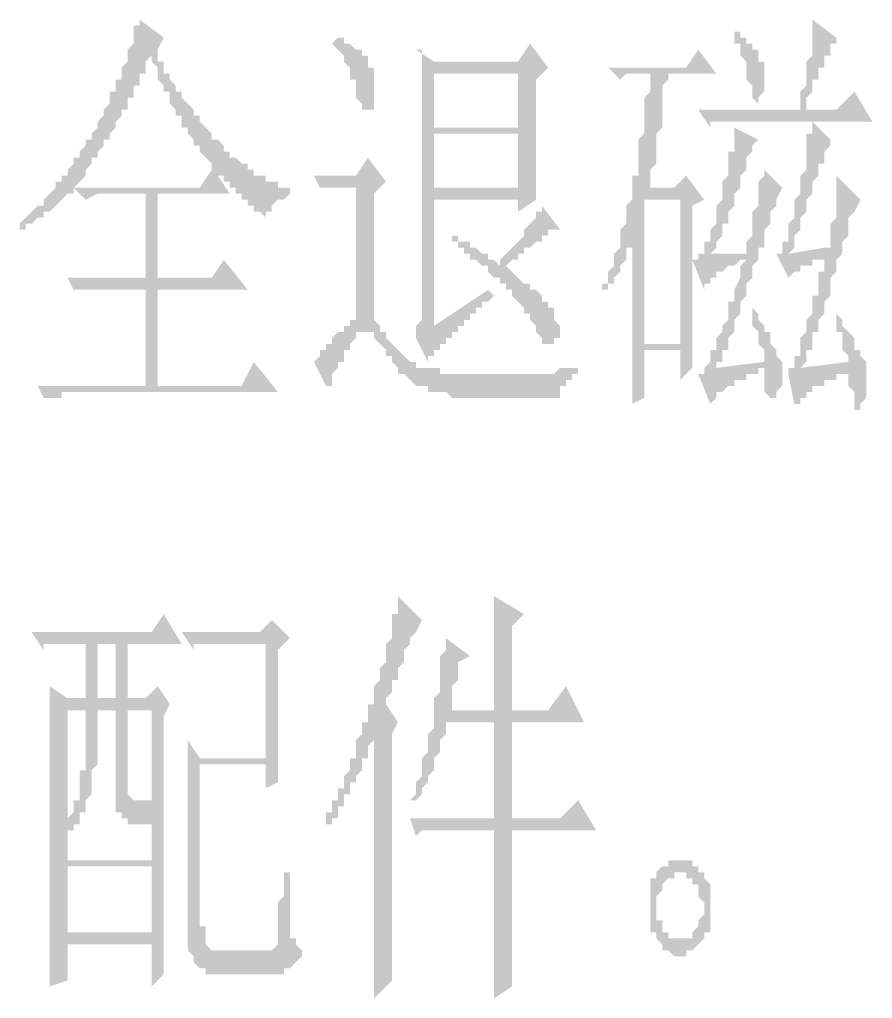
# Model space of a CAD drawing. Header units: millimetres. Extents: x 0 to 275, y 0 to 194.
# Drawn here: x 224.54 to 233.55, y 94.85 to 105.2 of the extents above; entities that cross this region are included whole.
import ezdxf

# ---------------------------------------------------------------- set-up
doc = ezdxf.new("R2010")
doc.units = ezdxf.units.MM

msp = doc.modelspace()

# ---------------------------------------------------------------- hatches: boundary and pattern name
h = msp.add_hatch(color=0)
h.paths.add_polyline_path([(225.933, 104.817333), (225.933, 104.753833), (225.9965, 104.690333), (225.9965, 104.626833), (225.9965, 104.563333), (226.06, 104.499833), (226.06, 104.436333), (226.1235, 104.436333), (226.1235, 104.372833), (226.1235, 104.309333), (226.187, 104.245833), (226.187, 104.182333), (226.2505, 104.182333), (226.2505, 104.118833), (226.2505, 104.055333), (226.314, 104.055333), (226.314, 103.991833), (226.3775, 103.928333), (226.3775, 103.864833), (226.441, 103.864833), (226.441, 103.801333), (226.5045, 103.737833), (226.568, 103.674333), (226.568, 103.610833), (226.441, 103.420333), (225.1075, 103.420333), (225.171, 103.483833), (225.2345, 103.547333), (225.2345, 103.610833), (225.298, 103.674333), (225.298, 103.737833), (225.3615, 103.737833), (225.3615, 103.801333), (225.425, 103.864833), (225.425, 103.928333), (225.4885, 103.928333), (225.4885, 103.991833), (225.552, 104.055333), (225.552, 104.118833), (225.6155, 104.182333), (225.6155, 104.245833), (225.679, 104.245833), (225.679, 104.309333), (225.679, 104.372833), (225.7425, 104.372833), (225.7425, 104.436333), (225.7425, 104.499833), (225.806, 104.499833), (225.806, 104.563333), (225.806, 104.626833), (225.8695, 104.626833), (225.8695, 104.690333), (225.8695, 104.753833)])
h.paths.add_polyline_path([(225.806, 105.198333), (225.806, 105.134833), (225.7425, 105.134833), (225.7425, 105.071333), (225.7425, 105.007833), (225.7425, 104.944333), (225.679, 104.880833), (225.679, 104.817333), (225.679, 104.753833), (225.6155, 104.690333), (225.6155, 104.626833), (225.6155, 104.563333), (225.552, 104.563333), (225.552, 104.499833), (225.552, 104.436333), (225.4885, 104.436333), (225.4885, 104.372833), (225.4885, 104.309333), (225.425, 104.245833), (225.425, 104.182333), (225.3615, 104.118833), (225.3615, 104.055333), (225.298, 103.991833), (225.298, 103.928333), (225.2345, 103.928333), (225.2345, 103.864833), (225.171, 103.801333), (225.171, 103.737833), (225.1075, 103.737833), (225.1075, 103.674333), (225.044, 103.610833), (225.044, 103.547333), (224.9805, 103.547333), (224.9805, 103.483833), (224.917, 103.483833), (224.917, 103.420333), (224.8535, 103.356833), (224.79, 103.293333), (224.79, 103.229833), (224.7265, 103.229833), (224.663, 103.166333), (224.5995, 103.102833), (224.536, 103.039333), (224.536, 102.975833), (224.5995, 102.975833), (224.5995, 103.039333), (224.663, 103.039333), (224.7265, 103.102833), (224.79, 103.102833), (224.79, 103.166333), (224.8535, 103.166333), (224.917, 103.229833), (224.9805, 103.293333), (225.044, 103.356833), (225.1075, 103.356833), (225.1075, 103.420333), (225.2345, 103.293333), (225.3615, 103.356833), (225.8695, 103.356833), (225.8695, 102.467833), (225.044, 102.467833), (225.1075, 102.340833), (225.171, 102.340833), (225.2345, 102.340833), (225.298, 102.340833), (225.3615, 102.340833), (225.8695, 102.340833), (225.8695, 101.324833), (224.7265, 101.324833), (224.79, 101.197833), (224.8535, 101.197833), (224.917, 101.197833), (224.9805, 101.197833), (224.9805, 101.261333), (225.044, 101.261333), (227.2665, 101.261333), (227.0125, 101.578833), (226.8855, 101.324833), (225.9965, 101.324833), (225.9965, 102.340833), (226.949, 102.340833), (226.695, 102.658333), (226.568, 102.467833), (225.9965, 102.467833), (225.9965, 103.356833), (226.7585, 103.356833), (226.6315, 103.547333), (226.695, 103.547333), (226.695, 103.483833), (226.7585, 103.483833), (226.7585, 103.420333), (226.822, 103.420333), (226.822, 103.356833), (226.8855, 103.356833), (226.8855, 103.293333), (226.949, 103.293333), (226.949, 103.229833), (227.0125, 103.229833), (227.0125, 103.166333), (227.076, 103.166333), (227.1395, 103.102833), (227.1395, 103.166333), (227.203, 103.166333), (227.203, 103.229833), (227.2665, 103.293333), (227.33, 103.293333), (227.3935, 103.356833), (227.3935, 103.420333), (227.33, 103.420333), (227.2665, 103.420333), (227.2665, 103.483833), (227.203, 103.483833), (227.1395, 103.483833), (227.1395, 103.547333), (227.076, 103.547333), (227.0125, 103.547333), (227.0125, 103.610833), (226.949, 103.610833), (226.949, 103.674333), (226.8855, 103.674333), (226.822, 103.737833), (226.7585, 103.737833), (226.7585, 103.801333), (226.695, 103.801333), (226.695, 103.864833), (226.6315, 103.928333), (226.568, 103.928333), (226.568, 103.991833), (226.5045, 104.055333), (226.441, 104.118833), (226.441, 104.182333), (226.3775, 104.182333), (226.3775, 104.245833), (226.314, 104.309333), (226.2505, 104.372833), (226.2505, 104.436333), (226.187, 104.436333), (226.187, 104.499833), (226.1235, 104.563333), (226.1235, 104.626833), (226.06, 104.626833), (226.06, 104.690333), (226.06, 104.753833), (225.9965, 104.753833), (225.9965, 104.817333), (225.9965, 104.880833), (226.06, 105.007833)])
h = msp.add_hatch(color=0)
h.paths.add_polyline_path([(231.7115, 104.245833), (231.8385, 104.055333), (231.8385, 104.118833), (231.902, 104.118833), (231.9655, 104.118833), (232.029, 104.118833), (232.0925, 104.118833), (233.553, 104.118833), (233.3625, 104.436333), (233.172, 104.245833), (232.8545, 104.245833), (232.8545, 104.309333), (232.8545, 104.372833), (232.918, 104.436333), (232.918, 104.499833), (232.918, 104.563333), (232.9815, 104.563333), (232.9815, 104.626833), (232.9815, 104.690333), (233.045, 104.690333), (233.045, 104.753833), (233.045, 104.817333), (233.1085, 104.817333), (233.1085, 104.880833), (233.1085, 104.944333), (233.172, 104.944333), (233.172, 105.007833), (232.918, 105.198333), (232.918, 105.134833), (232.918, 105.071333), (232.918, 105.007833), (232.918, 104.944333), (232.918, 104.880833), (232.918, 104.817333), (232.8545, 104.753833), (232.8545, 104.690333), (232.8545, 104.626833), (232.8545, 104.563333), (232.8545, 104.499833), (232.791, 104.436333), (232.791, 104.372833), (232.791, 104.309333), (232.791, 104.245833)])
h.paths.add_polyline_path([(232.0925, 105.071333), (232.0925, 105.007833), (232.0925, 104.944333), (232.156, 104.944333), (232.156, 104.880833), (232.156, 104.817333), (232.2195, 104.753833), (232.2195, 104.690333), (232.2195, 104.626833), (232.2195, 104.563333), (232.283, 104.499833), (232.283, 104.436333), (232.283, 104.372833), (232.3465, 104.309333), (232.3465, 104.372833), (232.41, 104.436333), (232.41, 104.499833), (232.41, 104.563333), (232.41, 104.626833), (232.41, 104.690333), (232.41, 104.753833), (232.3465, 104.753833), (232.3465, 104.817333), (232.3465, 104.880833), (232.283, 104.880833), (232.283, 104.944333), (232.2195, 104.944333), (232.2195, 105.007833), (232.156, 105.007833), (232.156, 105.071333)])
h.paths.add_polyline_path([(231.7115, 101.451833), (231.8385, 101.134333), (231.902, 101.197833), (231.902, 101.261333), (231.9655, 101.261333), (232.029, 101.324833), (232.0925, 101.324833), (232.0925, 101.388333), (232.156, 101.388333), (232.2195, 101.388333), (232.2195, 101.451833), (232.283, 101.451833), (232.3465, 101.451833), (232.3465, 101.515333), (232.41, 101.515333), (232.41, 101.451833), (232.41, 101.388333), (232.41, 101.324833), (232.41, 101.261333), (232.4735, 101.197833), (232.537, 101.197833), (232.537, 101.261333), (232.6005, 101.324833), (232.6005, 101.388333), (232.6005, 101.451833), (232.6005, 101.515333), (232.6005, 101.578833), (232.537, 101.642333), (232.537, 101.705833), (232.4735, 101.769333), (232.4735, 101.832833), (232.4735, 101.896333), (232.41, 101.896333), (232.41, 101.959833), (232.3465, 102.023333), (232.3465, 102.086833), (232.283, 102.150333), (232.283, 102.086833), (232.283, 102.023333), (232.283, 101.959833), (232.3465, 101.896333), (232.3465, 101.832833), (232.3465, 101.769333), (232.41, 101.705833), (232.41, 101.642333), (232.41, 101.578833), (231.902, 101.515333), (231.902, 101.578833), (231.9655, 101.578833), (231.9655, 101.642333), (231.9655, 101.705833), (232.029, 101.705833), (232.029, 101.769333), (232.029, 101.832833), (232.0925, 101.896333), (232.0925, 101.959833), (232.0925, 102.023333), (232.156, 102.086833), (232.156, 102.150333), (232.156, 102.213833), (232.2195, 102.277333), (232.2195, 102.340833), (232.2195, 102.404333), (232.283, 102.467833), (232.283, 102.531333), (232.283, 102.594833), (232.3465, 102.658333), (232.3465, 102.721833), (232.3465, 102.785333), (232.41, 102.785333), (232.41, 102.848833), (232.41, 102.912333), (232.41, 102.975833), (232.4735, 103.039333), (232.4735, 103.102833), (232.4735, 103.166333), (232.537, 103.229833), (232.537, 103.293333), (232.6005, 103.420333), (232.41, 103.610833), (232.41, 103.547333), (232.3465, 103.483833), (232.3465, 103.420333), (232.3465, 103.356833), (232.3465, 103.293333), (232.3465, 103.229833), (232.283, 103.166333), (232.283, 103.102833), (232.283, 103.039333), (232.283, 102.975833), (232.283, 102.912333), (232.2195, 102.848833), (232.2195, 102.785333), (232.2195, 102.721833), (231.8385, 102.721833), (231.902, 102.785333), (231.902, 102.848833), (231.9655, 102.912333), (231.9655, 102.975833), (231.9655, 103.039333), (232.029, 103.039333), (232.029, 103.102833), (232.029, 103.166333), (232.0925, 103.229833), (232.0925, 103.293333), (232.0925, 103.356833), (232.156, 103.420333), (232.156, 103.483833), (232.156, 103.547333), (232.2195, 103.610833), (232.2195, 103.674333), (232.2195, 103.737833), (232.283, 103.801333), (232.283, 103.864833), (232.3465, 103.928333), (232.0925, 104.055333), (232.0925, 103.991833), (232.0925, 103.928333), (232.0925, 103.864833), (232.0925, 103.801333), (232.029, 103.801333), (232.029, 103.737833), (232.029, 103.674333), (232.029, 103.610833), (232.029, 103.547333), (231.9655, 103.483833), (231.9655, 103.420333), (231.9655, 103.356833), (231.9655, 103.293333), (231.902, 103.229833), (231.902, 103.166333), (231.902, 103.102833), (231.902, 103.039333), (231.8385, 102.975833), (231.8385, 102.912333), (231.8385, 102.848833), (231.775, 102.848833), (231.775, 102.785333), (231.775, 102.721833), (231.7115, 102.721833), (231.7115, 102.658333), (231.648, 102.658333), (231.775, 102.340833), (231.775, 102.404333), (231.8385, 102.404333), (231.8385, 102.467833), (231.902, 102.467833), (231.902, 102.531333), (231.9655, 102.531333), (232.029, 102.594833), (232.0925, 102.594833), (232.156, 102.658333), (232.2195, 102.658333), (232.156, 102.594833), (232.156, 102.531333), (232.156, 102.467833), (232.0925, 102.340833), (232.0925, 102.277333), (232.0925, 102.213833), (232.029, 102.213833), (232.029, 102.150333), (232.029, 102.086833), (232.029, 102.023333), (231.9655, 101.959833), (231.9655, 101.896333), (231.902, 101.832833), (231.902, 101.769333), (231.902, 101.705833), (231.8385, 101.705833), (231.8385, 101.642333), (231.8385, 101.578833), (231.775, 101.515333), (231.775, 101.451833)])
h.paths.add_polyline_path([(232.791, 101.515333), (232.8545, 101.578833), (232.8545, 101.642333), (232.8545, 101.705833), (232.918, 101.705833), (232.918, 101.769333), (232.918, 101.832833), (232.918, 101.896333), (232.9815, 101.896333), (232.9815, 101.959833), (232.9815, 102.023333), (233.045, 102.086833), (233.045, 102.150333), (233.045, 102.213833), (233.1085, 102.277333), (233.1085, 102.340833), (233.1085, 102.404333), (233.1085, 102.467833), (233.172, 102.531333), (233.172, 102.594833), (233.172, 102.658333), (233.2355, 102.721833), (233.2355, 102.785333), (233.2355, 102.848833), (233.299, 102.912333), (233.299, 102.975833), (233.299, 103.039333), (233.299, 103.102833), (233.3625, 103.166333), (233.426, 103.293333), (233.172, 103.547333), (233.172, 103.483833), (233.172, 103.420333), (233.172, 103.356833), (233.172, 103.293333), (233.172, 103.229833), (233.172, 103.166333), (233.172, 103.102833), (233.1085, 103.039333), (233.1085, 102.975833), (233.1085, 102.912333), (233.1085, 102.848833), (233.1085, 102.785333), (233.045, 102.785333), (232.664, 102.721833), (232.7275, 102.785333), (232.7275, 102.848833), (232.7275, 102.912333), (232.791, 102.975833), (232.791, 103.039333), (232.791, 103.102833), (232.8545, 103.166333), (232.8545, 103.229833), (232.8545, 103.293333), (232.918, 103.356833), (232.918, 103.420333), (232.918, 103.483833), (232.9815, 103.547333), (232.9815, 103.610833), (232.9815, 103.674333), (233.045, 103.674333), (233.045, 103.737833), (233.045, 103.801333), (233.1085, 103.864833), (233.1085, 103.928333), (232.918, 104.118833), (232.918, 104.055333), (232.918, 103.991833), (232.8545, 103.991833), (232.8545, 103.928333), (232.8545, 103.864833), (232.8545, 103.801333), (232.8545, 103.737833), (232.8545, 103.674333), (232.8545, 103.610833), (232.791, 103.547333), (232.791, 103.483833), (232.791, 103.420333), (232.791, 103.356833), (232.7275, 103.293333), (232.7275, 103.229833), (232.7275, 103.166333), (232.7275, 103.102833), (232.664, 103.039333), (232.664, 102.975833), (232.664, 102.912333), (232.664, 102.848833), (232.6005, 102.848833), (232.6005, 102.785333), (232.6005, 102.721833), (232.537, 102.721833), (232.664, 102.467833), (232.7275, 102.531333), (232.791, 102.531333), (232.791, 102.594833), (232.8545, 102.594833), (232.918, 102.594833), (232.918, 102.658333), (232.9815, 102.658333), (233.045, 102.658333), (233.045, 102.721833), (233.045, 102.658333), (233.045, 102.594833), (233.045, 102.531333), (232.9815, 102.531333), (232.9815, 102.467833), (232.9815, 102.404333), (232.9815, 102.340833), (232.9815, 102.277333), (232.918, 102.277333), (232.918, 102.213833), (232.918, 102.086833), (232.8545, 102.023333), (232.8545, 101.959833), (232.8545, 101.896333), (232.791, 101.832833), (232.791, 101.769333), (232.791, 101.705833), (232.791, 101.642333), (232.7275, 101.642333), (232.7275, 101.578833), (232.7275, 101.515333), (232.664, 101.515333), (232.664, 101.451833), (232.7275, 101.134333), (232.791, 101.134333), (232.791, 101.197833), (232.8545, 101.197833), (232.8545, 101.261333), (232.918, 101.261333), (232.918, 101.324833), (232.9815, 101.324833), (233.045, 101.324833), (233.045, 101.388333), (233.1085, 101.388333), (233.172, 101.388333), (233.172, 101.451833), (233.2355, 101.451833), (233.299, 101.451833), (233.299, 101.515333), (233.299, 101.451833), (233.299, 101.388333), (233.299, 101.324833), (233.3625, 101.261333), (233.3625, 101.197833), (233.3625, 101.134333), (233.3625, 101.070833), (233.426, 101.070833), (233.426, 101.134333), (233.4895, 101.197833), (233.4895, 101.261333), (233.4895, 101.324833), (233.4895, 101.388333), (233.4895, 101.451833), (233.4895, 101.515333), (233.4895, 101.578833), (233.426, 101.642333), (233.426, 101.705833), (233.3625, 101.705833), (233.3625, 101.769333), (233.3625, 101.832833), (233.299, 101.896333), (233.2355, 101.959833), (233.2355, 102.023333), (233.172, 102.086833), (233.172, 102.023333), (233.172, 101.959833), (233.172, 101.896333), (233.2355, 101.896333), (233.2355, 101.832833), (233.2355, 101.769333), (233.2355, 101.705833), (233.299, 101.642333), (233.299, 101.578833)])
h.paths.add_polyline_path([(231.013, 101.134333), (231.14, 101.197833), (231.14, 101.705833), (231.521, 101.705833), (231.521, 101.388333), (231.648, 101.515333), (231.648, 101.578833), (231.648, 101.642333), (231.648, 101.705833), (231.648, 101.769333), (231.648, 101.832833), (231.648, 101.896333), (231.648, 101.959833), (231.648, 102.023333), (231.648, 102.086833), (231.648, 102.150333), (231.648, 102.213833), (231.648, 102.277333), (231.648, 102.340833), (231.648, 102.404333), (231.648, 102.467833), (231.648, 102.531333), (231.648, 102.594833), (231.648, 102.658333), (231.648, 102.721833), (231.648, 102.785333), (231.648, 102.848833), (231.648, 102.912333), (231.648, 102.975833), (231.648, 103.039333), (231.648, 103.102833), (231.648, 103.166333), (231.648, 103.229833), (231.775, 103.293333), (231.5845, 103.547333), (231.4575, 103.420333), (231.2035, 103.420333), (231.2035, 103.483833), (231.2035, 103.547333), (231.2035, 103.610833), (231.267, 103.674333), (231.267, 103.737833), (231.267, 103.801333), (231.267, 103.864833), (231.267, 103.928333), (231.267, 103.991833), (231.3305, 104.055333), (231.3305, 104.118833), (231.3305, 104.182333), (231.3305, 104.245833), (231.3305, 104.309333), (231.3305, 104.372833), (231.3305, 104.436333), (231.3305, 104.499833), (231.394, 104.563333), (231.394, 104.626833), (231.902, 104.626833), (231.7115, 104.880833), (231.5845, 104.690333), (230.759, 104.690333), (230.886, 104.563333), (230.9495, 104.626833), (231.2035, 104.626833), (231.2035, 104.563333), (231.2035, 104.499833), (231.2035, 104.436333), (231.14, 104.372833), (231.14, 104.309333), (231.14, 104.245833), (231.14, 104.182333), (231.14, 104.118833), (231.14, 104.055333), (231.14, 103.991833), (231.0765, 103.928333), (231.0765, 103.864833), (231.0765, 103.801333), (231.0765, 103.737833), (231.0765, 103.674333), (231.0765, 103.610833), (231.0765, 103.547333), (231.013, 103.547333), (231.013, 103.483833), (231.013, 103.420333), (231.013, 103.356833), (231.013, 103.293333), (230.9495, 103.229833), (230.9495, 103.166333), (230.9495, 103.102833), (230.9495, 103.039333), (230.886, 102.975833), (230.886, 102.912333), (230.886, 102.848833), (230.886, 102.785333), (230.8225, 102.721833), (230.8225, 102.658333), (230.8225, 102.594833), (230.759, 102.531333), (230.759, 102.467833), (230.759, 102.404333), (230.6955, 102.404333), (230.6955, 102.340833), (230.759, 102.340833), (230.759, 102.404333), (230.8225, 102.404333), (230.8225, 102.467833), (230.886, 102.531333), (230.886, 102.594833), (230.9495, 102.658333), (230.9495, 102.721833), (230.9495, 102.785333), (231.013, 102.785333), (231.013, 102.848833), (231.013, 102.912333), (231.013, 102.848833), (231.013, 102.785333), (231.013, 102.721833), (231.013, 102.658333), (231.013, 102.594833), (231.013, 102.531333), (231.013, 102.467833), (231.013, 102.404333), (231.013, 102.340833), (231.013, 102.277333), (231.013, 102.213833), (231.013, 102.150333), (231.013, 102.086833), (231.013, 102.023333), (231.013, 101.959833), (231.013, 101.896333), (231.013, 101.832833), (231.013, 101.769333), (231.013, 101.705833), (231.013, 101.642333), (231.013, 101.578833), (231.013, 101.515333), (231.013, 101.451833), (231.013, 101.388333), (231.013, 101.324833), (231.013, 101.261333), (231.013, 101.197833)])
h.paths.add_polyline_path([(231.14, 103.293333), (231.521, 103.293333), (231.521, 101.769333), (231.14, 101.769333)])
h = msp.add_hatch(color=0)
h.paths.add_polyline_path([(228.9175, 104.626833), (229.8065, 104.626833), (229.8065, 104.055333), (228.9175, 104.055333)])
h.paths.add_polyline_path([(228.9175, 103.991833), (229.8065, 103.991833), (229.8065, 103.420333), (228.9175, 103.420333)])
h.paths.add_polyline_path([(229.997, 104.563333), (230.124, 104.690333), (229.9335, 104.944333), (229.8065, 104.753833), (228.9175, 104.753833), (228.727, 104.880833), (228.7905, 104.880833), (228.7905, 104.817333), (228.7905, 104.753833), (228.7905, 104.690333), (228.7905, 104.626833), (228.7905, 104.563333), (228.7905, 104.499833), (228.7905, 104.436333), (228.7905, 104.372833), (228.7905, 102.213833), (228.7905, 102.150333), (228.7905, 102.086833), (228.7905, 102.023333), (228.727, 101.959833), (228.727, 101.896333), (228.727, 101.832833), (228.854, 101.578833), (228.854, 101.642333), (228.9175, 101.642333), (228.9175, 101.705833), (228.981, 101.705833), (228.981, 101.769333), (229.0445, 101.769333), (229.0445, 101.832833), (229.108, 101.832833), (229.108, 101.896333), (229.1715, 101.896333), (229.1715, 101.959833), (229.235, 101.959833), (229.235, 102.023333), (229.2985, 102.023333), (229.2985, 102.086833), (229.362, 102.086833), (229.362, 102.150333), (229.4255, 102.150333), (229.4255, 102.213833), (229.489, 102.213833), (229.5525, 102.277333), (229.489, 102.340833), (228.9175, 101.959833), (228.9175, 103.293333), (229.8065, 103.293333), (229.8065, 103.166333), (229.997, 103.293333), (229.997, 103.356833), (229.997, 103.420333), (229.997, 103.483833), (229.997, 103.547333), (229.997, 103.610833), (229.997, 103.674333), (229.997, 103.737833), (229.997, 103.801333), (229.997, 103.864833), (229.997, 103.928333), (229.997, 103.991833), (229.997, 104.055333), (229.997, 104.118833), (229.997, 104.182333), (229.997, 104.245833), (229.997, 104.309333), (229.997, 104.372833), (229.997, 104.436333), (229.997, 104.499833)])
h.paths.add_polyline_path([(230.0605, 103.229833), (230.0605, 103.166333), (229.997, 103.166333), (229.997, 103.102833), (229.9335, 103.039333), (229.87, 102.975833), (229.87, 102.912333), (229.8065, 102.848833), (229.743, 102.785333), (229.6795, 102.721833), (229.616, 102.658333), (229.616, 102.594833), (229.5525, 102.658333), (229.489, 102.658333), (229.489, 102.721833), (229.4255, 102.721833), (229.362, 102.785333), (229.2985, 102.785333), (229.2985, 102.848833), (229.235, 102.848833), (229.1715, 102.848833), (229.1715, 102.912333), (229.108, 102.912333), (229.108, 102.848833), (229.1715, 102.848833), (229.1715, 102.785333), (229.235, 102.785333), (229.235, 102.721833), (229.2985, 102.721833), (229.2985, 102.658333), (229.362, 102.658333), (229.4255, 102.594833), (229.489, 102.594833), (229.489, 102.531333), (229.5525, 102.467833), (229.616, 102.467833), (229.616, 102.404333), (229.6795, 102.404333), (229.6795, 102.340833), (229.743, 102.340833), (229.743, 102.277333), (229.8065, 102.213833), (229.87, 102.150333), (229.87, 102.086833), (229.9335, 102.086833), (229.9335, 102.023333), (229.997, 101.959833), (229.997, 101.896333), (230.0605, 101.832833), (230.0605, 101.769333), (230.124, 101.769333), (230.1875, 101.769333), (230.1875, 101.832833), (230.251, 101.832833), (230.251, 101.896333), (230.251, 101.959833), (230.1875, 102.023333), (230.1875, 102.086833), (230.1875, 102.150333), (230.124, 102.150333), (230.124, 102.213833), (230.0605, 102.213833), (230.0605, 102.277333), (229.997, 102.340833), (229.9335, 102.340833), (229.9335, 102.404333), (229.87, 102.404333), (229.8065, 102.467833), (229.743, 102.531333), (229.6795, 102.594833), (229.743, 102.658333), (229.8065, 102.658333), (229.8065, 102.721833), (229.87, 102.721833), (229.87, 102.785333), (229.9335, 102.785333), (229.997, 102.848833), (230.0605, 102.848833), (230.0605, 102.912333), (230.124, 102.912333), (230.124, 102.975833), (230.251, 102.975833)])
h.paths.add_polyline_path([(227.838, 104.944333), (227.9015, 104.880833), (227.965, 104.817333), (227.965, 104.753833), (228.0285, 104.690333), (228.0285, 104.626833), (228.0285, 104.563333), (228.092, 104.563333), (228.092, 104.499833), (228.092, 104.436333), (228.092, 104.372833), (228.1555, 104.309333), (228.1555, 104.245833), (228.219, 104.245833), (228.2825, 104.245833), (228.2825, 104.309333), (228.2825, 104.372833), (228.2825, 104.436333), (228.2825, 104.499833), (228.2825, 104.563333), (228.2825, 104.626833), (228.2825, 104.690333), (228.219, 104.690333), (228.219, 104.753833), (228.219, 104.817333), (228.1555, 104.817333), (228.1555, 104.880833), (228.092, 104.880833), (228.0285, 104.944333), (227.965, 104.944333), (227.965, 105.007833), (227.9015, 105.007833)])
h.paths.add_polyline_path([(228.2825, 102.023333), (228.2825, 103.356833), (228.4095, 103.483833), (228.219, 103.737833), (228.092, 103.547333), (227.6475, 103.547333), (227.711, 103.420333), (227.7745, 103.420333), (227.838, 103.420333), (227.9015, 103.420333), (227.965, 103.420333), (228.092, 103.420333), (228.092, 102.086833), (228.092, 102.023333), (228.0285, 102.023333), (228.0285, 101.959833), (227.965, 101.959833), (227.965, 101.896333), (227.9015, 101.896333), (227.838, 101.832833), (227.838, 101.769333), (227.7745, 101.769333), (227.7745, 101.705833), (227.711, 101.705833), (227.711, 101.642333), (227.6475, 101.578833), (227.7745, 101.324833), (227.838, 101.324833), (227.838, 101.388333), (227.838, 101.451833), (227.9015, 101.515333), (227.9015, 101.578833), (227.965, 101.578833), (227.965, 101.642333), (227.965, 101.705833), (228.0285, 101.705833), (228.0285, 101.769333), (228.092, 101.832833), (228.092, 101.896333), (228.1555, 101.896333), (228.219, 101.896333), (228.2825, 101.896333), (228.2825, 101.832833), (228.346, 101.769333), (228.4095, 101.705833), (228.4095, 101.642333), (228.473, 101.642333), (228.473, 101.578833), (228.5365, 101.515333), (228.5365, 101.451833), (228.6, 101.451833), (228.6635, 101.388333), (228.727, 101.324833), (228.7905, 101.324833), (228.854, 101.324833), (228.854, 101.261333), (228.9175, 101.261333), (228.981, 101.261333), (229.0445, 101.261333), (229.108, 101.197833), (229.1715, 101.197833), (229.235, 101.197833), (229.2985, 101.197833), (229.362, 101.197833), (229.4255, 101.197833), (229.489, 101.197833), (229.5525, 101.197833), (229.616, 101.197833), (229.6795, 101.197833), (229.743, 101.197833), (229.8065, 101.197833), (229.87, 101.197833), (229.9335, 101.197833), (229.997, 101.197833), (230.0605, 101.197833), (230.124, 101.197833), (230.1875, 101.197833), (230.251, 101.197833), (230.251, 101.261333), (230.251, 101.324833), (230.3145, 101.324833), (230.3145, 101.388333), (230.378, 101.388333), (230.378, 101.451833), (230.4415, 101.451833), (230.4415, 101.515333), (230.378, 101.515333), (230.3145, 101.515333), (230.251, 101.515333), (230.1875, 101.451833), (230.124, 101.451833), (230.0605, 101.451833), (229.997, 101.451833), (229.9335, 101.451833), (229.87, 101.451833), (229.8065, 101.451833), (229.743, 101.451833), (229.6795, 101.451833), (229.616, 101.451833), (229.5525, 101.451833), (229.489, 101.451833), (229.4255, 101.451833), (229.362, 101.451833), (229.2985, 101.451833), (229.235, 101.451833), (229.1715, 101.451833), (229.108, 101.451833), (229.0445, 101.451833), (228.981, 101.451833), (228.981, 101.515333), (228.9175, 101.515333), (228.854, 101.515333), (228.7905, 101.515333), (228.727, 101.515333), (228.727, 101.578833), (228.6635, 101.578833), (228.6, 101.642333), (228.5365, 101.705833), (228.473, 101.769333), (228.4095, 101.832833), (228.4095, 101.896333), (228.346, 101.896333), (228.346, 101.959833)])
h = msp.add_hatch(color=0)
h.paths.add_polyline_path([(229.5525, 97.895833), (229.108, 97.895833), (229.108, 97.959333), (229.108, 98.022833), (229.108, 98.086333), (229.108, 98.149833), (229.1715, 98.213333), (229.1715, 98.276833), (229.1715, 98.340333), (229.1715, 98.403833), (229.2985, 98.467333), (229.0445, 98.657833), (229.0445, 98.594333), (229.0445, 98.530833), (228.981, 98.467333), (228.981, 98.403833), (228.981, 98.340333), (228.981, 98.276833), (228.981, 98.213333), (228.981, 98.149833), (228.981, 98.086333), (228.9175, 98.022833), (228.9175, 97.959333), (228.9175, 97.895833), (228.9175, 97.832333), (228.9175, 97.768833), (228.9175, 97.705333), (228.854, 97.641833), (228.854, 97.578333), (228.854, 97.514833), (228.854, 97.451333), (228.7905, 97.387833), (228.7905, 97.324333), (228.7905, 97.260833), (228.7905, 97.197333), (228.727, 97.133833), (228.727, 97.070333), (228.727, 97.006833), (228.6635, 96.943333), (228.727, 96.943333), (228.7905, 97.006833), (228.7905, 97.070333), (228.854, 97.133833), (228.854, 97.197333), (228.9175, 97.260833), (228.9175, 97.324333), (228.9175, 97.387833), (228.981, 97.451333), (228.981, 97.514833), (228.981, 97.578333), (229.0445, 97.641833), (229.0445, 97.705333), (229.0445, 97.768833), (229.5525, 97.768833), (229.5525, 96.752833), (228.6635, 96.752833), (228.727, 96.562333), (228.7905, 96.625833), (228.854, 96.625833), (228.9175, 96.625833), (228.981, 96.625833), (229.5525, 96.625833), (229.5525, 96.562333), (229.5525, 96.498833), (229.5525, 96.435333), (229.5525, 96.371833), (229.5525, 96.308333), (229.5525, 96.244833), (229.5525, 96.181333), (229.5525, 96.117833), (229.5525, 96.054333), (229.5525, 95.990833), (229.5525, 95.927333), (229.5525, 95.863833), (229.5525, 95.800333), (229.5525, 95.736833), (229.5525, 95.673333), (229.5525, 95.609833), (229.5525, 95.546333), (229.5525, 95.482833), (229.5525, 95.419333), (229.5525, 95.355833), (229.5525, 95.292333), (229.5525, 95.228833), (229.5525, 95.165333), (229.5525, 95.101833), (229.5525, 95.038333), (229.5525, 94.974833), (229.5525, 94.911333), (229.5525, 94.847833), (229.743, 94.974833), (229.743, 95.038333), (229.743, 95.101833), (229.743, 95.165333), (229.743, 95.228833), (229.743, 95.292333), (229.743, 95.355833), (229.743, 95.419333), (229.743, 95.482833), (229.743, 95.546333), (229.743, 95.609833), (229.743, 95.673333), (229.743, 95.736833), (229.743, 95.800333), (229.743, 95.863833), (229.743, 95.927333), (229.743, 95.990833), (229.743, 96.054333), (229.743, 96.117833), (229.743, 96.181333), (229.743, 96.244833), (229.743, 96.308333), (229.743, 96.371833), (229.743, 96.435333), (229.743, 96.562333), (229.743, 96.625833), (230.632, 96.625833), (230.4415, 96.943333), (230.251, 96.752833), (229.743, 96.752833), (229.743, 97.768833), (230.505, 97.768833), (230.3145, 98.149833), (230.124, 97.895833), (229.743, 97.895833), (229.743, 98.784833), (229.87, 98.911833), (229.5525, 99.102333), (229.5525, 99.038833), (229.5525, 98.975333), (229.5525, 98.911833), (229.5525, 98.848333), (229.5525, 98.784833), (229.5525, 98.721333), (229.5525, 98.657833), (229.5525, 98.594333), (229.5525, 98.530833), (229.5525, 98.467333), (229.5525, 98.403833), (229.5525, 98.340333), (229.5525, 98.276833), (229.5525, 98.213333), (229.5525, 98.149833), (229.5525, 98.086333), (229.5525, 98.022833), (229.5525, 97.959333)])
h.paths.add_polyline_path([(228.2825, 94.847833), (228.473, 95.038333), (228.473, 95.101833), (228.473, 95.165333), (228.473, 95.228833), (228.473, 95.292333), (228.473, 95.355833), (228.473, 95.419333), (228.473, 95.482833), (228.473, 95.546333), (228.473, 95.609833), (228.473, 95.673333), (228.473, 95.736833), (228.473, 95.800333), (228.473, 97.641833), (228.5365, 97.768833), (228.4095, 97.959333), (228.4095, 98.022833), (228.473, 98.086333), (228.473, 98.149833), (228.473, 98.213333), (228.5365, 98.213333), (228.5365, 98.276833), (228.5365, 98.340333), (228.6, 98.403833), (228.6, 98.467333), (228.6, 98.530833), (228.6635, 98.594333), (228.6635, 98.657833), (228.727, 98.721333), (228.7905, 98.848333), (228.5365, 99.102333), (228.5365, 99.038833), (228.5365, 98.975333), (228.5365, 98.911833), (228.473, 98.911833), (228.473, 98.848333), (228.473, 98.784833), (228.473, 98.721333), (228.473, 98.657833), (228.4095, 98.594333), (228.4095, 98.530833), (228.4095, 98.467333), (228.4095, 98.403833), (228.346, 98.340333), (228.346, 98.276833), (228.346, 98.213333), (228.2825, 98.149833), (228.2825, 98.086333), (228.2825, 98.022833), (228.2825, 97.959333), (228.219, 97.959333), (228.219, 97.895833), (228.219, 97.832333), (228.219, 97.768833), (228.1555, 97.768833), (228.1555, 97.705333), (228.1555, 97.641833), (228.092, 97.578333), (228.092, 97.514833), (228.092, 97.451333), (228.092, 97.387833), (228.0285, 97.387833), (228.0285, 97.324333), (228.0285, 97.260833), (227.965, 97.197333), (227.965, 97.133833), (227.965, 97.070333), (227.9015, 97.070333), (227.9015, 97.006833), (227.9015, 96.943333), (227.838, 96.943333), (227.838, 96.879833), (227.838, 96.816333), (227.7745, 96.816333), (227.7745, 96.752833), (227.7745, 96.689333), (227.838, 96.689333), (227.838, 96.752833), (227.9015, 96.752833), (227.9015, 96.816333), (227.9015, 96.879833), (227.965, 96.879833), (227.965, 96.943333), (227.965, 97.006833), (228.0285, 97.006833), (228.0285, 97.070333), (228.0285, 97.133833), (228.092, 97.133833), (228.092, 97.197333), (228.1555, 97.260833), (228.1555, 97.324333), (228.1555, 97.387833), (228.219, 97.387833), (228.219, 97.451333), (228.219, 97.514833), (228.2825, 97.578333), (228.2825, 97.641833), (228.2825, 95.736833), (228.2825, 95.673333), (228.2825, 95.609833), (228.2825, 95.546333), (228.2825, 95.482833), (228.2825, 95.419333), (228.2825, 95.355833), (228.2825, 95.292333), (228.2825, 95.228833), (228.2825, 95.165333), (228.2825, 95.101833), (228.2825, 95.038333), (228.2825, 94.974833), (228.2825, 94.911333)])
h = msp.add_hatch(color=0)
h.paths.add_polyline_path([(227.2665, 98.530833), (227.3935, 98.657833), (227.203, 98.848333), (227.076, 98.721333), (226.2505, 98.721333), (226.3775, 98.530833), (226.3775, 98.594333), (226.441, 98.594333), (226.5045, 98.594333), (226.568, 98.594333), (227.1395, 98.594333), (227.1395, 97.387833), (226.441, 97.387833), (226.314, 97.578333), (226.314, 97.514833), (226.314, 97.451333), (226.314, 97.387833), (226.314, 97.324333), (226.314, 97.260833), (226.314, 97.197333), (226.314, 97.133833), (226.314, 97.070333), (226.314, 97.006833), (226.314, 96.943333), (226.314, 96.879833), (226.314, 96.816333), (226.314, 96.752833), (226.314, 96.689333), (226.314, 96.625833), (226.314, 96.562333), (226.314, 96.498833), (226.314, 96.435333), (226.314, 96.371833), (226.314, 96.308333), (226.314, 96.244833), (226.314, 96.181333), (226.314, 96.117833), (226.314, 96.054333), (226.314, 95.990833), (226.314, 95.927333), (226.314, 95.863833), (226.314, 95.800333), (226.314, 95.736833), (226.314, 95.673333), (226.314, 95.609833), (226.314, 95.546333), (226.314, 95.482833), (226.314, 95.419333), (226.314, 95.355833), (226.3775, 95.292333), (226.3775, 95.228833), (226.441, 95.165333), (226.5045, 95.165333), (226.5045, 95.101833), (226.568, 95.101833), (226.6315, 95.101833), (227.2665, 95.101833), (227.33, 95.101833), (227.33, 95.165333), (227.3935, 95.165333), (227.457, 95.228833), (227.5205, 95.292333), (227.5205, 95.355833), (227.457, 95.419333), (227.457, 95.482833), (227.3935, 95.482833), (227.3935, 95.546333), (227.3935, 95.609833), (227.3935, 95.673333), (227.3935, 95.736833), (227.3935, 95.800333), (227.3935, 95.863833), (227.3935, 95.927333), (227.3935, 95.990833), (227.3935, 96.054333), (227.3935, 96.117833), (227.3935, 96.181333), (227.33, 96.181333), (227.33, 96.117833), (227.33, 96.054333), (227.33, 95.990833), (227.33, 95.927333), (227.2665, 95.863833), (227.2665, 95.800333), (227.2665, 95.736833), (227.2665, 95.673333), (227.2665, 95.609833), (227.2665, 95.546333), (227.2665, 95.482833), (227.2665, 95.419333), (227.203, 95.355833), (227.1395, 95.355833), (226.695, 95.355833), (226.6315, 95.355833), (226.568, 95.355833), (226.5045, 95.419333), (226.5045, 95.482833), (226.5045, 95.546333), (226.5045, 95.609833), (226.441, 95.609833), (226.441, 97.324333), (227.1395, 97.324333), (227.1395, 97.070333), (227.2665, 97.133833), (227.2665, 97.197333), (227.2665, 97.260833), (227.2665, 97.324333), (227.2665, 97.387833), (227.2665, 97.451333), (227.2665, 97.514833), (227.2665, 97.578333), (227.2665, 97.641833), (227.2665, 97.705333), (227.2665, 97.768833), (227.2665, 97.832333), (227.2665, 97.895833), (227.2665, 97.959333), (227.2665, 98.022833), (227.2665, 98.086333), (227.2665, 98.149833), (227.2665, 98.213333), (227.2665, 98.276833), (227.2665, 98.340333), (227.2665, 98.403833), (227.2665, 98.467333)])
h.paths.add_polyline_path([(226.06, 97.832333), (226.1235, 97.959333), (225.9965, 98.149833), (225.8695, 98.022833), (225.679, 98.022833), (225.679, 98.594333), (226.2505, 98.594333), (226.06, 98.911833), (225.933, 98.721333), (224.663, 98.721333), (224.79, 98.530833), (224.79, 98.594333), (224.8535, 98.594333), (224.917, 98.594333), (224.9805, 98.594333), (225.044, 98.594333), (225.2345, 98.594333), (225.2345, 98.022833), (225.044, 98.022833), (224.8535, 98.149833), (224.8535, 98.086333), (224.8535, 98.022833), (224.8535, 97.959333), (224.8535, 97.895833), (224.8535, 97.832333), (224.8535, 97.768833), (224.8535, 97.705333), (224.8535, 97.641833), (224.8535, 97.578333), (224.8535, 97.514833), (224.8535, 97.451333), (224.8535, 97.387833), (224.8535, 97.324333), (224.8535, 97.260833), (224.8535, 97.197333), (224.8535, 97.133833), (224.8535, 97.070333), (224.8535, 97.006833), (224.8535, 96.943333), (224.8535, 96.879833), (224.8535, 96.816333), (224.8535, 96.752833), (224.8535, 96.689333), (224.8535, 96.625833), (224.8535, 96.562333), (224.8535, 96.498833), (224.8535, 96.435333), (224.8535, 96.371833), (224.8535, 96.308333), (224.8535, 96.244833), (224.8535, 96.181333), (224.8535, 96.117833), (224.8535, 96.054333), (224.8535, 95.990833), (224.8535, 95.927333), (224.8535, 95.863833), (224.8535, 95.800333), (224.8535, 95.736833), (224.8535, 95.673333), (224.8535, 95.609833), (224.8535, 95.546333), (224.8535, 95.482833), (224.8535, 95.419333), (224.8535, 95.355833), (224.8535, 95.292333), (224.8535, 95.228833), (224.8535, 95.165333), (224.8535, 95.101833), (224.8535, 95.038333), (224.8535, 94.974833), (225.044, 95.038333), (225.044, 95.419333), (225.933, 95.419333), (225.933, 94.974833), (226.06, 95.101833), (226.06, 95.165333), (226.06, 95.228833), (226.06, 95.292333), (226.06, 95.355833), (226.06, 95.419333), (226.06, 95.482833), (226.06, 95.546333), (226.06, 95.609833), (226.06, 95.673333), (226.06, 95.736833), (226.06, 95.800333), (226.06, 95.863833), (226.06, 95.927333), (226.06, 95.990833), (226.06, 96.054333), (226.06, 96.117833), (226.06, 96.181333), (226.06, 96.244833), (226.06, 96.308333), (226.06, 96.371833), (226.06, 96.435333), (226.06, 96.498833), (226.06, 96.562333), (226.06, 96.625833), (226.06, 96.689333), (226.06, 96.752833), (226.06, 96.816333), (226.06, 96.879833), (226.06, 96.943333), (226.06, 97.006833), (226.06, 97.070333), (226.06, 97.133833), (226.06, 97.197333), (226.06, 97.260833), (226.06, 97.324333), (226.06, 97.387833), (226.06, 97.451333), (226.06, 97.514833), (226.06, 97.578333), (226.06, 97.641833), (226.06, 97.705333), (226.06, 97.768833)])
h.paths.add_polyline_path([(225.3615, 98.594333), (225.552, 98.594333), (225.552, 98.022833), (225.3615, 98.022833)])
h.paths.add_polyline_path([(225.679, 97.895833), (225.933, 97.895833), (225.933, 96.943333), (225.806, 96.943333), (225.7425, 96.943333), (225.679, 97.006833), (225.679, 97.070333)])
h.paths.add_polyline_path([(225.3615, 97.895833), (225.552, 97.895833), (225.552, 97.006833), (225.552, 96.943333), (225.552, 96.879833), (225.552, 96.816333), (225.6155, 96.816333), (225.6155, 96.752833), (225.679, 96.752833), (225.679, 96.689333), (225.7425, 96.689333), (225.933, 96.689333), (225.933, 96.308333), (225.044, 96.308333), (225.044, 96.562333), (225.044, 96.625833), (225.1075, 96.625833), (225.1075, 96.689333), (225.171, 96.689333), (225.171, 96.752833), (225.171, 96.816333), (225.2345, 96.816333), (225.2345, 96.879833), (225.2345, 96.943333), (225.298, 97.006833), (225.298, 97.070333), (225.298, 97.133833), (225.298, 97.197333), (225.298, 97.260833), (225.3615, 97.324333), (225.3615, 97.387833), (225.3615, 97.451333), (225.3615, 97.514833), (225.3615, 97.578333), (225.3615, 97.641833), (225.3615, 97.705333), (225.3615, 97.768833), (225.3615, 97.832333)])
h.paths.add_polyline_path([(225.044, 97.895833), (225.2345, 97.895833), (225.2345, 97.832333), (225.2345, 97.768833), (225.2345, 97.705333), (225.2345, 97.641833), (225.2345, 97.578333), (225.2345, 97.514833), (225.2345, 97.451333), (225.2345, 97.387833), (225.2345, 97.324333), (225.2345, 97.260833), (225.171, 97.260833), (225.171, 97.197333), (225.171, 97.133833), (225.171, 97.070333), (225.171, 97.006833), (225.171, 96.943333), (225.1075, 96.943333), (225.1075, 96.879833), (225.1075, 96.816333), (225.044, 96.752833), (225.044, 96.689333)])
h.paths.add_polyline_path([(225.044, 96.244833), (225.933, 96.244833), (225.933, 95.546333), (225.044, 95.546333)])
h = msp.add_hatch(color=0)
h.paths.add_polyline_path([(231.8385, 95.990833), (231.8385, 96.054333), (231.775, 96.117833), (231.775, 96.181333), (231.7115, 96.181333), (231.7115, 96.244833), (231.648, 96.244833), (231.648, 96.308333), (231.5845, 96.308333), (231.521, 96.308333), (231.4575, 96.308333), (231.394, 96.308333), (231.394, 96.244833), (231.3305, 96.244833), (231.267, 96.181333), (231.267, 96.117833), (231.2035, 96.117833), (231.2035, 96.054333), (231.2035, 95.990833), (231.2035, 95.927333), (231.2035, 95.863833), (231.2035, 95.800333), (231.2035, 95.736833), (231.2035, 95.673333), (231.2035, 95.609833), (231.2035, 95.546333), (231.267, 95.546333), (231.267, 95.482833), (231.3305, 95.419333), (231.3305, 95.355833), (231.394, 95.355833), (231.4575, 95.292333), (231.521, 95.292333), (231.5845, 95.292333), (231.5845, 95.355833), (231.648, 95.355833), (231.7115, 95.419333), (231.775, 95.482833), (231.775, 95.546333), (231.8385, 95.546333), (231.8385, 95.609833), (231.8385, 95.673333), (231.8385, 95.736833), (231.8385, 95.800333), (231.8385, 95.863833), (231.8385, 95.927333)])
h.paths.add_polyline_path([(231.648, 95.482833), (231.5845, 95.482833), (231.521, 95.482833), (231.4575, 95.482833), (231.394, 95.482833), (231.394, 95.546333), (231.3305, 95.546333), (231.3305, 95.609833), (231.3305, 95.673333), (231.267, 95.673333), (231.267, 95.736833), (231.267, 95.800333), (231.267, 95.863833), (231.267, 95.927333), (231.3305, 95.990833), (231.3305, 96.054333), (231.394, 96.117833), (231.4575, 96.117833), (231.4575, 96.181333), (231.521, 96.181333), (231.5845, 96.181333), (231.5845, 96.117833), (231.648, 96.117833), (231.648, 96.054333), (231.7115, 96.054333), (231.7115, 95.990833), (231.7115, 95.927333), (231.775, 95.863833), (231.775, 95.800333), (231.775, 95.736833), (231.7115, 95.673333), (231.7115, 95.609833), (231.648, 95.546333)])

doc.saveas('drawing.dxf')
